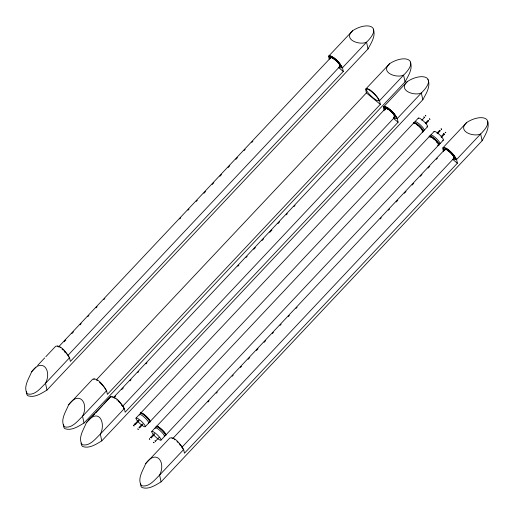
<?xml version="1.0" encoding="UTF-8"?>
<svg xmlns="http://www.w3.org/2000/svg" width="514" height="514" viewBox="0 0 514 514"><rect width="100%" height="100%" fill="white"/><g stroke="black" fill="none" stroke-linecap="round" stroke-linejoin="round"><path stroke-width="0.77" d="M26.195 391.668L27.024 394.88A3.508 2.955 11.4 0 0 28.212 395.864C34.875 397.939 41.461 393.339 46.967 390.087L368.005 48.965C371.082 43.099 376.068 35.98 373.28 29.208M63.228 424.609L64.057 427.821A3.508 2.955 11.4 0 0 65.246 428.804C71.909 430.873 78.494 426.273 84 423.028L405.038 81.906C408.116 76.033 413.102 68.915 410.313 62.149M140.296 483.449L141.125 486.662A3.508 2.955 11.4 0 0 142.314 487.645C148.976 489.714 155.556 485.113 161.068 481.869L482.106 140.746C485.177 134.97 489.752 128.23 487.677 121.445M46.967 390.087L45.515 383.303C52.152 370.555 42.296 356.954 31.598 371.828C29.08 378.355 22.732 387.132 27.396 393.891C34.83 395.921 40.786 387.852 45.515 383.303L69.57 357.738C67 353.664 60.935 344.296 55.653 346.269L45.81 356.722M68.632 404.769C66.113 411.296 59.765 420.073 64.43 426.832C71.864 428.856 77.82 420.793 82.548 416.237L106.604 390.679C104.034 386.605 97.968 377.231 92.687 379.204L68.632 404.769C79.329 389.895 89.185 403.496 82.548 416.237L84 423.028M86.403 422.617C83.885 429.139 77.543 437.922 82.208 444.681C89.635 446.705 95.591 438.635 100.32 434.086L124.375 408.527C121.33 403.657 116.89 396.789 110.735 396.602L86.403 422.617L94.602 413.899M145.693 463.609C143.181 470.137 136.833 478.913 141.498 485.672C148.931 487.696 154.887 479.633 159.61 475.077L183.671 449.519C181.101 445.445 175.036 436.071 169.755 438.044L145.693 463.609C156.397 448.735 166.253 462.337 159.61 475.077L161.068 481.869M80.994 443.1L81.829 445.67A3.508 2.955 11.4 0 0 83.024 446.653C89.687 448.703 96.253 444.154 101.772 440.877L422.81 99.755C425.92 93.966 430.436 87.239 428.38 80.447M110.735 396.602L103.899 404.023M31.598 371.828L35.967 367.182M37.612 365.441L44.718 357.885M69.57 357.738L70.36 361.432L343.288 71.433L342.491 67.739L366.553 42.18C383.579 25.578 366.758 21.517 352.636 30.705L328.574 56.27L329.211 59.226M58.506 346.95L330.875 57.536M64.147 341.778L65.798 340.024M71.851 333.592L73.502 331.838M80.107 324.822L81.206 323.653M87.81 316.637L88.909 315.467M96.06 307.867L97.165 306.697M103.764 299.681L104.869 298.512M179.701 218.996L180.799 217.827M187.957 210.226L189.056 209.057M196.207 201.456L197.305 200.287M203.91 193.27L205.561 191.516M212.166 184.5L213.818 182.746M219.87 176.315L221.521 174.561M228.12 167.545L229.771 165.791M235.823 159.359L237.474 157.605M244.079 150.589L245.178 149.42M251.783 142.404L252.882 141.234M68.304 354.994L340.127 66.165M380.321 104.374L379.525 100.68L403.586 75.121C420.613 58.512 403.792 54.452 389.67 63.646L365.608 89.211L366.398 92.905L380.321 104.374L107.394 394.373L106.604 390.679M96.227 379.974L366.398 92.905M95.694 412.736L102.806 405.186M123.643 407.923L124.375 408.527L125.165 412.215L398.093 122.223L397.303 118.528L421.358 92.963C438.384 76.361 421.564 72.301 407.441 81.495L383.386 107.053L384.176 110.748M113.311 397.733L385.686 108.319M114.005 397.823L115.656 396.069M121.709 389.638L123.354 387.884M129.958 380.868L131.057 379.698M137.662 372.682L138.761 371.513M145.918 363.912L147.017 362.743M237.809 266.271L238.907 265.102M246.065 257.501L247.163 256.332M253.768 249.316L255.419 247.562M262.018 240.546L263.669 238.792M269.721 232.36L271.925 230.021M277.978 223.59L279.629 221.836M286.234 214.82L287.332 213.651M293.931 206.634L295.036 205.465M122.557 406.362L394.932 116.948M135.998 418.075L139.397 414.47M140.707 413.076L413.629 123.077M414.939 121.689L418.332 118.079M133.556 425.406L138.696 419.944M135.535 424.448L139.268 420.484M421.795 120.282L424.461 117.449L423.966 116.922M139.121 427.333L142.32 423.934M425.38 123.167L428.046 120.334L428.605 120.816M142.892 424.474L139.692 427.873L139.14 427.417M425.945 123.707L428.612 120.874M145.244 426.704L148.642 423.099M149.953 421.705L422.874 131.706M424.185 130.318L427.577 126.707M151.771 431.471L155.164 427.86M156.474 426.472L429.402 136.473M430.713 135.079L434.105 131.475M150.737 437.305L154.47 433.334M436.996 133.139L439.663 130.305M151.309 437.838L154.508 434.439M437.562 133.679L440.138 130.826M441.147 136.563L443.813 133.73M159.199 437.298L155.459 441.263L154.958 440.729L155.414 441.263M441.185 137.668L444.385 134.27L443.826 133.801M161.017 440.1L164.416 436.489M438.648 145.102L165.726 435.101A6.322 1.349 43.3 0 1 165.315 435.223M439.958 143.708L443.351 140.104M183.671 449.519L184.462 453.213L457.383 163.214L456.593 159.52L480.654 133.955C497.68 117.353 480.86 113.292 466.731 122.486L442.676 148.051L443.466 151.739M173.154 438.14L444.976 149.317M207.964 401.98L209.063 400.811M216.214 393.21L217.319 392.041M232.174 376.254L233.272 375.085M240.43 367.484L241.529 366.315M248.133 359.299L249.778 357.545M256.383 350.529L258.034 348.775M264.087 342.343L265.738 340.589M272.343 333.573L273.442 332.404M280.046 325.388L281.145 324.218M288.296 316.618L289.401 315.448M296 308.432L297.105 307.263M380.193 218.977L381.292 217.807M388.443 210.207L389.548 209.037M396.146 202.021L397.797 200.267M404.402 193.251L406.054 191.497M412.106 185.066L413.757 183.312M420.356 176.296L422.007 174.542M428.059 168.11L429.71 166.356M436.315 159.34L437.414 158.171M181.853 447.353L454.228 157.939M88.241 420.503C99.748 408.077 105.82 424.114 100.32 434.086L101.772 440.877M352.636 30.705C342.6 39.507 359.504 45.592 366.553 42.18L368.005 48.965M389.67 63.646C379.634 72.442 396.538 78.533 403.586 75.121L405.038 81.906M407.441 81.495C397.412 90.291 414.31 96.375 421.358 92.963L422.81 99.755M466.731 122.486C456.702 131.282 473.606 137.373 480.654 133.955L482.106 140.746M425.348 115.412L425.868 115.894M425.81 115.946L425.322 115.496M429.505 118.837L429.974 119.376L429.46 118.895M424.371 117.436L423.896 116.967M441.121 128.808L441.635 129.284M441.59 129.342L441.089 128.892M445.278 132.226L445.792 132.708M439.714 130.305L440.228 130.787M445.734 132.766L445.246 132.316M443.865 133.73L444.379 134.212M135.015 423.909L135.529 424.391M135.471 424.442L134.976 423.979M139.172 427.333L139.686 427.815M133.601 425.406L134.122 425.888M134.064 425.945L133.576 425.496M138.215 429.37L137.771 428.837L138.272 429.312M150.788 437.305L151.302 437.78M151.244 437.838L150.756 437.388M149.375 438.802L149.844 439.341L149.33 438.86M153.532 442.226L154.046 442.708M154.001 442.766L153.5 442.31M443.409 148.649C441.481 145.43 448.002 148.906 448.638 149.921C451.832 152.6 454.71 155.774 456.593 159.52L455.86 158.916M329.307 56.874L328.735 55.942L330.258 55.653L334.537 58.146L339.401 63.036L342.491 67.739L341.765 67.141M452.744 159.391L457.383 163.214M366.341 89.809C364.413 86.596 370.935 90.066 371.571 91.081C374.764 93.76 377.642 96.934 379.525 100.68L378.799 100.076M338.649 67.61L343.288 71.433M384.112 107.657C382.185 104.438 388.706 107.914 389.342 108.929C392.535 111.602 395.414 114.783 397.303 118.528L396.57 117.924M393.454 118.4L398.093 122.223M182.958 449.018L182.92 448.812A8.436 1.799 43.3 0 0 182.74 448.324M123.623 407.82L123.668 408.026A8.436 1.799 43.3 0 1 123.662 408.36M93.632 379.075A8.436 1.799 43.3 0 1 94.345 379.075M96.915 380.405A8.436 1.799 43.3 0 1 97.319 380.688M99.446 382.352A8.436 1.799 43.3 0 1 100.75 383.515M101.181 383.919A8.436 1.799 43.3 0 1 102.794 385.571M103.166 385.982A8.436 1.799 43.3 0 1 103.854 386.779M104.162 387.171A8.436 1.799 43.3 0 1 104.965 388.263M105.184 388.597A8.436 1.799 43.3 0 1 105.852 389.972M393.454 117.577A8.436 1.799 43.3 0 0 396.59 118.027L396.545 117.822A8.436 1.799 43.3 0 0 389.708 109.835A8.436 1.799 43.3 0 0 384.093 107.554L384.138 107.76A8.436 1.799 43.3 0 0 385.262 109.823M111.217 397.091A8.436 1.799 43.3 0 1 111.294 396.988M112.36 396.994A8.436 1.799 43.3 0 1 112.63 397.097M113.241 397.38A8.436 1.799 43.3 0 1 113.581 397.56M114.693 398.254A8.436 1.799 43.3 0 1 115.091 398.53M116.787 399.834A8.436 1.799 43.3 0 1 117.218 400.2M118.091 400.965A8.436 1.799 43.3 0 1 119.781 402.59M120.18 403.002A8.436 1.799 43.3 0 1 121.291 404.229M121.625 404.627A8.436 1.799 43.3 0 1 122.955 406.445M123.148 406.76A8.436 1.799 43.3 0 1 123.444 407.332M427.744 79.606A3.508 3.354 -59.6 0 1 428.091 79.998M386.342 108.705A5.622 1.201 43.3 0 1 386.701 108.705M387.864 109.219A5.622 1.201 43.3 0 1 388.623 109.707M389.74 110.549A5.622 1.201 43.3 0 1 390.03 110.786M390.325 111.037A5.622 1.201 43.3 0 1 393.004 113.729M393.93 114.963A5.622 1.201 43.3 0 1 394.424 115.913M385.622 109.174A6.624 1.413 43.3 0 1 391.347 111.673A6.624 1.413 43.3 0 1 393.949 117.057M394.109 113.838A6.624 1.413 43.3 0 1 394.932 116.871M385.789 108.21A6.624 1.413 43.3 0 1 388.385 108.576M388.693 108.788A6.624 1.413 43.3 0 1 390.351 110.06M390.698 110.356A6.624 1.413 43.3 0 1 391.379 110.966M391.719 111.281A6.624 1.413 43.3 0 1 392.053 111.602M392.696 112.251A6.624 1.413 43.3 0 1 393.004 112.572M393.583 113.215A6.624 1.413 43.3 0 1 393.852 113.53M393.994 114.866A5.975 1.272 43.3 0 1 394.521 116.813M385.873 108.743A5.975 1.272 43.3 0 1 386.824 108.563M387.71 109.007A5.975 1.272 43.3 0 1 388.802 109.726M390.325 110.934A5.975 1.272 43.3 0 1 393.171 113.8M393.403 114.076A5.975 1.272 43.3 0 1 393.615 114.352M385.744 109.129A6.322 1.349 43.3 0 1 391.302 111.718A6.322 1.349 43.3 0 1 394 116.948M121.471 405.103A6.624 1.413 43.3 0 1 121.651 405.373M332.828 58.3A5.622 1.201 43.3 0 1 333.817 58.917M334.935 59.759A5.622 1.201 43.3 0 1 335.809 60.504M337.968 62.676A5.622 1.201 43.3 0 1 338.617 63.46M339.478 64.79A5.622 1.201 43.3 0 1 339.67 65.516M330.727 58.178A6.624 1.413 43.3 0 1 336.374 60.729A6.624 1.413 43.3 0 1 339.568 66.434M336.233 59.868A6.624 1.413 43.3 0 1 339.94 66.036M330.958 57.266A6.624 1.413 43.3 0 1 333.278 57.6M333.58 57.793A6.624 1.413 43.3 0 1 335.893 59.566M331.093 57.857A5.975 1.272 43.3 0 1 331.832 57.716M332.905 58.217A5.975 1.272 43.3 0 1 333.997 58.937M334.293 59.155A5.975 1.272 43.3 0 1 334.595 59.386M334.897 59.63A5.975 1.272 43.3 0 1 335.828 60.421M337.865 62.438A5.975 1.272 43.3 0 1 338.81 63.563M339.009 63.826A5.975 1.272 43.3 0 1 339.189 64.083M339.497 64.552A5.975 1.272 43.3 0 1 339.915 65.49M64.899 352.18A6.624 1.413 43.3 0 1 65.201 352.501M330.804 57.851A6.322 1.349 43.3 0 1 336.651 61.082A6.322 1.349 43.3 0 1 339.561 66.267M339.022 67.026A8.436 1.799 43.3 0 0 341.784 67.244L341.739 67.038A8.436 1.799 43.3 0 0 334.903 59.052A8.436 1.799 43.3 0 0 329.288 56.771L329.326 56.977A8.436 1.799 43.3 0 0 330.213 58.686M57.311 346.134A8.436 1.799 43.3 0 1 57.555 346.211M58.435 346.59A8.436 1.799 43.3 0 1 58.769 346.777M59.887 347.47A8.436 1.799 43.3 0 1 60.286 347.747M61.976 349.045A8.436 1.799 43.3 0 1 63.286 350.182M64.147 350.985A8.436 1.799 43.3 0 1 66.82 353.844M67.128 354.23A8.436 1.799 43.3 0 1 67.932 355.322M68.15 355.656A8.436 1.799 43.3 0 1 68.818 357.031M453.123 158.807A8.436 1.799 43.3 0 0 455.886 159.019L455.841 158.813A8.436 1.799 43.3 0 0 449.005 150.827A8.436 1.799 43.3 0 0 443.383 148.546L443.428 148.752A8.436 1.799 43.3 0 0 444.314 150.461M171.927 438.089A8.436 1.799 43.3 0 1 172.222 438.217M172.871 438.551A8.436 1.799 43.3 0 1 173.224 438.763M174.387 439.528A8.436 1.799 43.3 0 1 174.799 439.823M176.951 441.571A8.436 1.799 43.3 0 1 177.818 442.355M179.078 443.582A8.436 1.799 43.3 0 1 179.861 444.411M180.234 444.822A8.436 1.799 43.3 0 1 181.526 446.39M181.789 446.75A8.436 1.799 43.3 0 1 182.605 448.047M453.072 155.729A5.622 1.201 43.3 0 1 453.566 157.56M447.919 150.698A5.622 1.201 43.3 0 1 448.748 151.309M444.828 149.959A6.624 1.413 43.3 0 1 450.47 152.51A6.624 1.413 43.3 0 1 453.669 158.209M452.301 153.564A6.624 1.413 43.3 0 1 454.042 157.817M445.124 149.368A6.624 1.413 43.3 0 1 448.304 150.004M448.632 150.249A6.624 1.413 43.3 0 1 451.992 153.243M445.169 149.85A5.975 1.272 43.3 0 1 445.387 149.452M447.81 150.512A5.975 1.272 43.3 0 1 448.998 151.412M449.923 152.202A5.975 1.272 43.3 0 1 450.232 152.478M450.54 152.761A5.975 1.272 43.3 0 1 450.842 153.05M451.421 153.635A5.975 1.272 43.3 0 1 451.697 153.93M451.967 154.219A5.975 1.272 43.3 0 1 452.224 154.508M452.468 154.791A5.975 1.272 43.3 0 1 452.693 155.067M453.11 155.607A5.975 1.272 43.3 0 1 454.035 157.522M444.931 149.773A6.322 1.349 43.3 0 1 450.592 152.709A6.322 1.349 43.3 0 1 453.663 158.049M180.106 445.227A6.624 1.413 43.3 0 1 180.343 445.522M140.065 413.751A6.624 1.413 43.3 0 1 146.329 417.143A6.624 1.413 43.3 0 1 148.822 422.302M139.39 415.094A6.322 1.349 43.3 0 1 144.685 417.567A6.322 1.349 43.3 0 1 148.231 423.228M416.565 124.465A5.622 1.201 43.3 0 1 417.4 125.075M421.724 129.489A5.622 1.201 43.3 0 1 422.225 130.331M140.483 413.526A6.624 1.413 43.3 0 1 145.86 415.961A6.624 1.413 43.3 0 1 149.882 422.039M137.591 421.159A6.322 1.349 43.3 0 1 138.825 419.161A6.322 1.349 43.3 0 1 145.301 426.588A6.322 1.349 43.3 0 1 138.118 421.763M418.287 118.541A6.322 1.349 43.3 0 1 424.108 121.632A6.322 1.349 43.3 0 1 426.845 126.772M413.474 123.72A6.624 1.413 43.3 0 1 419.122 126.277A6.624 1.413 43.3 0 1 422.322 131.976M413.776 123.135A6.624 1.413 43.3 0 1 419.662 126.039A6.624 1.413 43.3 0 1 422.694 131.578M414.869 122.004A6.322 1.349 43.3 0 1 420.555 125.082A6.322 1.349 43.3 0 1 423.78 130.44M144.421 414.926A5.975 1.272 43.3 0 1 144.723 415.171M145.032 415.428A5.975 1.272 43.3 0 1 145.34 415.691M147.145 417.4A5.975 1.272 43.3 0 1 147.422 417.689M147.691 417.978A5.975 1.272 43.3 0 1 147.948 418.267M148.835 419.366A5.975 1.272 43.3 0 1 149.015 419.623M149.323 420.092A5.975 1.272 43.3 0 1 149.445 420.311M422.688 131.288A5.975 1.272 43.3 0 1 422.232 131.59M413.815 123.617A5.975 1.272 43.3 0 1 414.04 123.219M416.462 124.279A5.975 1.272 43.3 0 1 417.651 125.172M421.756 129.367A5.975 1.272 43.3 0 1 422.373 130.312M413.577 123.54A6.322 1.349 43.3 0 1 419.244 126.476A6.322 1.349 43.3 0 1 422.309 131.815M141.639 413.083A6.322 1.349 43.3 0 1 147.691 417.863A6.322 1.349 43.3 0 1 149.677 421.833M140.772 413.012A6.322 1.349 43.3 0 1 141.44 413.012M155.883 427.314A6.624 1.413 43.3 0 1 161.769 430.218A6.624 1.413 43.3 0 1 164.795 435.763M155.164 428.49A6.322 1.349 43.3 0 1 160.13 430.661A6.322 1.349 43.3 0 1 164.255 436.598M429.974 136.897A5.622 1.201 43.3 0 1 430.745 136.955M430.931 137.032A5.622 1.201 43.3 0 1 431.824 137.514M433.167 138.472A5.622 1.201 43.3 0 1 433.745 138.941M436.72 141.883A5.622 1.201 43.3 0 1 437.324 142.648M156.256 426.922A6.624 1.413 43.3 0 1 162.141 429.826A6.624 1.413 43.3 0 1 165.167 435.364M434.054 131.937A6.322 1.349 43.3 0 1 439.721 134.867A6.322 1.349 43.3 0 1 442.792 140.206M429.177 136.923A6.624 1.413 43.3 0 1 435.397 140.149A6.624 1.413 43.3 0 1 437.671 145.211M429.55 136.531A6.624 1.413 43.3 0 1 435.268 139.275A6.624 1.413 43.3 0 1 438.648 145.019M430.642 135.394A6.322 1.349 43.3 0 1 436.643 138.78A6.322 1.349 43.3 0 1 439.219 143.772M157.811 426.793A5.975 1.272 43.3 0 1 158.029 426.896M164.191 432.223A5.975 1.272 43.3 0 1 164.409 432.499M165.219 433.707A5.975 1.272 43.3 0 1 165.322 433.906M438.455 144.678A5.975 1.272 43.3 0 1 438.134 144.98M429.916 136.589A5.975 1.272 43.3 0 1 431.953 137.482M433.116 138.324A5.975 1.272 43.3 0 1 434.041 139.088M436.643 141.665A5.975 1.272 43.3 0 1 437.53 142.763M429.351 136.936A6.322 1.349 43.3 0 1 435.017 139.872A6.322 1.349 43.3 0 1 438.082 145.205M156.429 426.928A6.322 1.349 43.3 0 1 156.545 426.408M156.635 426.363A6.322 1.349 43.3 0 1 162.09 429.865A6.322 1.349 43.3 0 1 165.771 435.011M378.818 100.179L378.773 99.973A8.436 1.799 43.3 0 0 371.937 91.987A8.436 1.799 43.3 0 0 366.321 89.706L366.36 89.911A8.436 1.799 43.3 0 0 373.203 97.898A8.436 1.799 43.3 0 0 378.818 100.179M153.121 434.259A6.322 1.349 43.3 0 0 160.946 440.164A6.322 1.349 43.3 0 0 155.112 432.929A6.322 1.349 43.3 0 0 153.121 434.259"/></g></svg>
